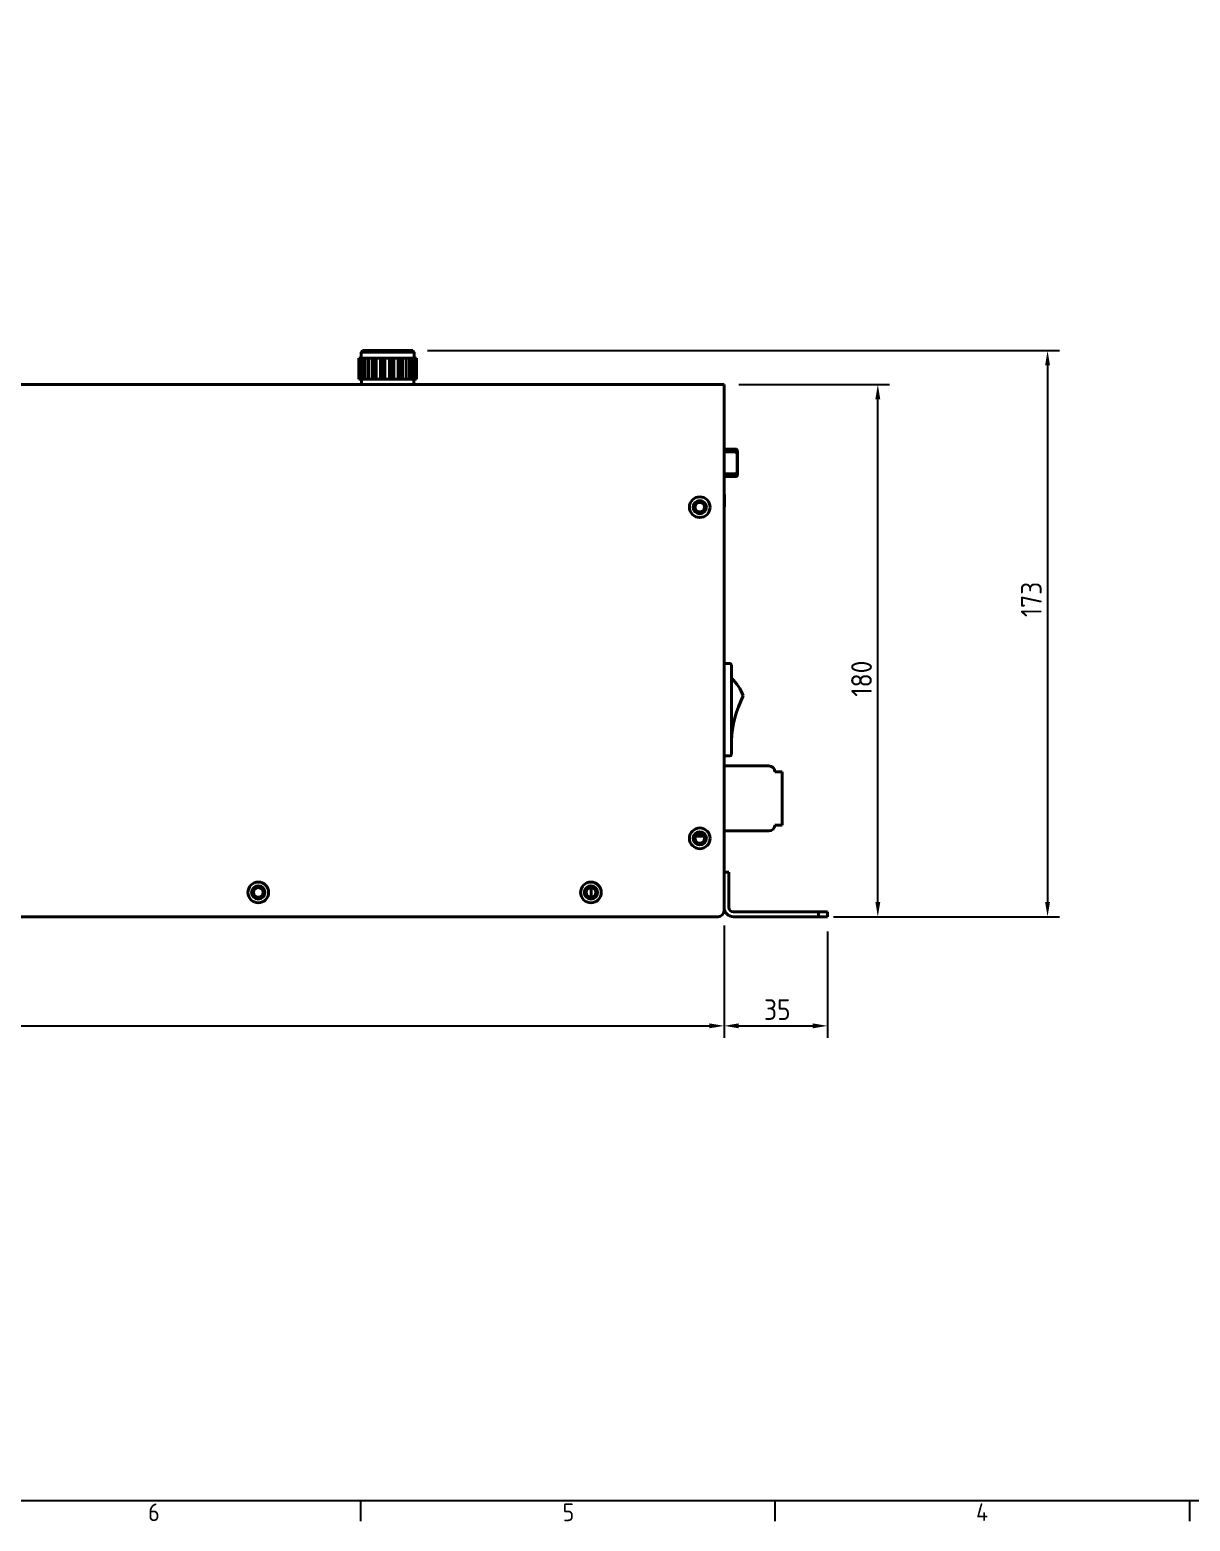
# Model space of a CAD drawing. Header units: millimetres. Extents: x 0 to 1682, y 0 to 1188.
# Drawn here: x 869 to 1262, y 33 to 538 of the extents above; entities that cross this region are included whole.
import ezdxf

# ---------------------------------------------------------------- set-up
doc = ezdxf.new("R2010")
doc.units = ezdxf.units.MM
doc.header["$LTSCALE"] = 2
doc.layers.get('0').update_dxf_attribs({"color": 3, "lineweight": 25})
for name, color, linetype, lineweight in [('가시적인 것(ISO)', 3, 'Continuous', 40), ('가시적인 좁은 것(ISO)', 3, 'Continuous', 35), ('경계(ISO)', 7, 'Continuous', 25), ('치수(ISO)', 2, 'Continuous', 25)]:
    doc.layers.add(name, color=color, linetype=linetype, lineweight=lineweight)
doc.styles.add('문자 텍스트_M2B', font='isocp.shx')
doc.styles.add('치수 텍스트_PSTEK_POSCO', font='isocp.shx')
doc.dimstyles.new('치수_PSTEK_POSCO', dxfattribs={"dimscale": 2, "dimtxt": 3.5, "dimasz": 2.5, "dimexe": 2, "dimexo": 2.5, "dimgap": 1, "dimtad": 1, "dimrnd": 1e-08, "dimdsep": 46, "dimtxsty": '치수 텍스트_PSTEK_POSCO', "dimcen": 0.09, "dimdle": 10, "dimclrd": 7, "dimclre": 7, "dimclrt": 2, "dimadec": 1, "dimazin": 2, "dimtfac": 1, "dimtmove": 0, "dimatfit": 3, "dimfxl": 0, "dimtolj": 1, "dimlwd": -1, "dimlwe": -1, "dimarcsym": 0})

# ---------------------------------------------------------------- blocks, each defined once
blk = doc.blocks.new('경계 Default Border')
at = {"layer": '경계(ISO)'}
for p, q in [((490.58, 20), (490.58, 16.6)), ((560.67, 20), (560.67, 16.6)), ((630.75, 20), (630.75, 16.6))]:
    blk.add_line(p, q, dxfattribs=at)
at = {"layer": '경계(ISO)', "flags": 128}
blk.add_lwpolyline([(20, 20), (20, 574), (821, 574), (821, 20), (20, 20)], dxfattribs=at)
at = {"layer": '경계(ISO)', "color": 2, "char_height": 3, "attachment_point": 7, "style": '문자 텍스트_M2B'}
for s, insert in [('6', (454.69, 16.57)), ('5', (524.77, 16.57)), ('4', (594.68, 16.6))]:
    blk.add_mtext(s, dxfattribs=dict(at, insert=insert))
blk = doc.blocks.new('*D28')
at = {"layer": 'Defpoints', "color": 0, "transparency": 16777216}
for p in [(998.87, 429.05), (1136.12, 237.6), (1213.52, 237.6)]:
    blk.add_point(p, dxfattribs=at)
at = {"layer": '치수(ISO)', "color": 7, "transparency": 16777216}
for p, q in [((1003.87, 429.05), (1217.52, 429.05)), ((1213.52, 424.05), (1213.52, 242.6)), ((1141.12, 237.6), (1217.52, 237.6))]:
    blk.add_line(p, q, dxfattribs=at)
for points in [[(1212.69, 424.05), (1214.36, 424.05), (1213.52, 429.05)], [(1212.69, 242.6), (1214.36, 242.6), (1213.52, 237.6)]]:
    blk.add_solid(points, dxfattribs=at)
at = {"layer": '치수(ISO)', "color": 2, "transparency": 16777216, "insert": (1208.02, 334.9), "char_height": 7, "attachment_point": 4, "rotation": 90, "style": '치수 텍스트_PSTEK_POSCO'}
blk.add_mtext('\\A1; 173', dxfattribs=at)
blk = doc.blocks.new('*D29')
at = {"layer": 'Defpoints', "color": 0, "transparency": 16777216}
for p in [(1104.12, 417.6), (1156.12, 417.6), (1136.12, 237.6)]:
    blk.add_point(p, dxfattribs=at)
at = {"layer": '치수(ISO)', "color": 7, "transparency": 16777216}
for p, q in [((1109.12, 417.6), (1160.12, 417.6)), ((1156.12, 242.6), (1156.12, 412.6)), ((1141.12, 237.6), (1160.12, 237.6))]:
    blk.add_line(p, q, dxfattribs=at)
for points in [[(1155.29, 412.6), (1156.96, 412.6), (1156.12, 417.6)], [(1155.29, 242.6), (1156.96, 242.6), (1156.12, 237.6)]]:
    blk.add_solid(points, dxfattribs=at)
at = {"layer": '치수(ISO)', "color": 2, "transparency": 16777216, "insert": (1150.62, 312), "char_height": 7, "attachment_point": 4, "rotation": 90, "style": '치수 텍스트_PSTEK_POSCO'}
blk.add_mtext('\\A1;180', dxfattribs=at)
blk = doc.blocks.new('*D30')
at = {"layer": 'Defpoints', "color": 0, "transparency": 16777216}
for p in [(564.12, 239.6), (1104.12, 239.6), (1104.12, 200.67)]:
    blk.add_point(p, dxfattribs=at)
at = {"layer": '치수(ISO)', "color": 7, "transparency": 16777216}
for p, q in [((564.12, 234.6), (564.12, 196.67)), ((1104.12, 234.6), (1104.12, 196.67)), ((569.12, 200.67), (1099.12, 200.67))]:
    blk.add_line(p, q, dxfattribs=at)
for points in [[(569.12, 201.51), (569.12, 199.84), (564.12, 200.67)], [(1099.12, 201.51), (1099.12, 199.84), (1104.12, 200.67)]]:
    blk.add_solid(points, dxfattribs=at)
at = {"layer": '치수(ISO)', "color": 2, "transparency": 16777216, "insert": (827.47, 206.17), "char_height": 7, "attachment_point": 4, "style": '치수 텍스트_PSTEK_POSCO'}
blk.add_mtext('\\A1;540', dxfattribs=at)
blk = doc.blocks.new('*D31')
at = {"layer": 'Defpoints', "color": 0, "transparency": 16777216}
for p in [(1104.12, 239.6), (1139.12, 237.6), (1139.12, 200.67)]:
    blk.add_point(p, dxfattribs=at)
at = {"layer": '치수(ISO)', "color": 7, "transparency": 16777216}
for p, q in [((1104.12, 234.6), (1104.12, 196.67)), ((1139.12, 232.6), (1139.12, 196.67)), ((1109.12, 200.67), (1134.12, 200.67))]:
    blk.add_line(p, q, dxfattribs=at)
for points in [[(1109.12, 201.51), (1109.12, 199.84), (1104.12, 200.67)], [(1134.12, 201.51), (1134.12, 199.84), (1139.12, 200.67)]]:
    blk.add_solid(points, dxfattribs=at)
at = {"layer": '치수(ISO)', "color": 2, "transparency": 16777216, "insert": (1117.63, 206.17), "char_height": 7, "attachment_point": 4, "style": '치수 텍스트_PSTEK_POSCO'}
blk.add_mtext('\\A1;35', dxfattribs=at)

msp = doc.modelspace()

# ---------------------------------------------------------------- linework, layer by layer
at = {"layer": '가시적인 것(ISO)'}
for p, q in [((981.8719, 429.0492), (981.3719, 428.5492)), ((981.8719, 429.0492), (998.8719, 429.0492)), ((998.8719, 429.0492), (999.3719, 428.5492)), ((980.5719, 426.5492), (980.5907, 426.5492)), ((980.5719, 419.3992), (980.5719, 426.5492)), ((980.5907, 426.5492), (980.8063, 426.5492)), ((980.5907, 419.3992), (980.5907, 426.5492)), ((980.8063, 426.5492), (980.8063, 419.3992)), ((980.8063, 426.5492), (981.2569, 426.5492)), ((981.2569, 426.5492), (981.933, 426.5492)), ((981.2569, 419.3992), (981.2569, 426.5492)), ((981.3719, 428.5492), (981.3719, 426.5492)), ((999.3719, 428.5492), (981.3719, 428.5492)), ((981.933, 426.5492), (981.933, 419.3992)), ((981.933, 426.5492), (982.8153, 426.5492)), ((982.8153, 426.5492), (983.8857, 426.5492)), ((982.8153, 419.3992), (982.8153, 426.5492)), ((983.8857, 426.5492), (983.8857, 419.3992)), ((983.8857, 426.5492), (985.1134, 426.5492)), ((985.1134, 426.5492), (986.1541, 426.5492)), ((985.1134, 419.3992), (985.1134, 426.5492)), ((986.1541, 426.5492), (986.1541, 419.3992)), ((986.1541, 426.5492), (986.4734, 426.5492)), ((986.4734, 426.5492), (986.4734, 419.3992)), ((986.4734, 426.5492), (987.9263, 426.5492)), ((987.9263, 426.5492), (988.8174, 426.5492)), ((987.9263, 419.3992), (987.9263, 426.5492)), ((988.8174, 426.5492), (988.8174, 419.3992)), ((988.8174, 426.5492), (989.4426, 426.5492)), ((989.4426, 426.5492), (989.4426, 419.3992)), ((989.4426, 426.5492), (990.9785, 426.5492)), ((990.9785, 426.5492), (991.6328, 426.5492)), ((990.9785, 419.3992), (990.9785, 426.5492)), ((991.6328, 426.5492), (991.6328, 419.3992)), ((991.6328, 426.5492), (992.5028, 426.5492)), ((992.5028, 426.5492), (992.5028, 419.3992)), ((992.5028, 426.5492), (993.9714, 426.5492)), ((993.9714, 426.5492), (994.3248, 426.5492)), ((993.9714, 419.3992), (993.9714, 426.5492)), ((994.3248, 426.5492), (994.3248, 419.3992)), ((994.3248, 426.5492), (995.3544, 426.5492)), ((995.3544, 426.5492), (995.3544, 419.3992)), ((995.3544, 426.5492), (996.6119, 426.5492)), ((996.6119, 426.5492), (996.6299, 426.5492)), ((996.6119, 419.3992), (996.6119, 426.5492)), ((996.6299, 426.5492), (996.6299, 419.3992)), ((996.6299, 426.5492), (997.7183, 426.5492)), ((997.7183, 426.5492), (997.7183, 419.3992)), ((997.7183, 426.5492), (998.6416, 426.5492)), ((998.6416, 419.3992), (998.6416, 426.5492)), ((998.6416, 426.5492), (999.3631, 426.5492)), ((999.3631, 426.5492), (999.3631, 419.3992)), ((999.3631, 426.5492), (999.8618, 426.5492)), ((999.3719, 428.5492), (999.3719, 426.5492)), ((999.8618, 419.3992), (999.8618, 426.5492)), ((999.8618, 426.5492), (1000.1277, 426.5492)), ((1000.1277, 426.5492), (1000.1277, 419.3992)), ((1000.1277, 426.5492), (1000.1719, 426.5492)), ((1000.1719, 419.3992), (1000.1719, 426.5492)), ((980.5907, 419.3992), (980.5719, 419.3992)), ((980.8063, 419.3992), (980.5907, 419.3992)), ((981.2569, 419.3992), (980.8063, 419.3992)), ((981.933, 419.3992), (981.2569, 419.3992)), ((981.5719, 417.5992), (981.5719, 419.3992)), ((982.8153, 419.3992), (981.933, 419.3992)), ((983.8857, 419.3992), (982.8153, 419.3992)), ((985.1134, 419.3992), (983.8857, 419.3992)), ((986.1541, 419.3992), (985.1134, 419.3992)), ((986.4734, 419.3992), (986.1541, 419.3992)), ((987.9263, 419.3992), (986.4734, 419.3992)), ((988.8174, 419.3992), (987.9263, 419.3992)), ((989.4426, 419.3992), (988.8174, 419.3992)), ((990.9785, 419.3992), (989.4426, 419.3992)), ((991.6328, 419.3992), (990.9785, 419.3992)), ((992.5028, 419.3992), (991.6328, 419.3992)), ((993.9714, 419.3992), (992.5028, 419.3992)), ((994.3248, 419.3992), (993.9714, 419.3992)), ((995.3544, 419.3992), (994.3248, 419.3992)), ((996.6119, 419.3992), (995.3544, 419.3992)), ((996.6299, 419.3992), (996.6119, 419.3992)), ((997.7183, 419.3992), (996.6299, 419.3992)), ((998.6416, 419.3992), (997.7183, 419.3992)), ((999.3631, 419.3992), (998.6416, 419.3992)), ((999.1719, 417.5992), (999.1719, 419.3992)), ((999.8618, 419.3992), (999.3631, 419.3992)), ((1000.1277, 419.3992), (999.8618, 419.3992)), ((1000.1719, 419.3992), (1000.1277, 419.3992)), ((564.1219, 417.5992), (1104.1219, 417.5992)), ((1104.1219, 415.5992), (1104.1219, 417.5992)), ((1104.1219, 415.5992), (1104.1219, 239.5992)), ((1108.2219, 395.6732), (1104.1219, 395.6732)), ((1104.1219, 394.8492), (1107.7281, 394.8492)), ((1108.5219, 394.1492), (1108.5219, 392.6234)), ((1108.5219, 389.1234), (1108.5219, 392.6234)), ((1108.5219, 389.1234), (1108.5219, 388.0492)), ((1108.6219, 388.779), (1108.6219, 392.7425)), ((1104.1219, 387.3492), (1107.7281, 387.3492)), ((1108.2219, 386.5252), (1104.1219, 386.5252)), ((1104.1219, 380.4334), (1104.2219, 380.4334)), ((1104.1219, 380.3492), (1104.2219, 380.3492)), ((1104.2219, 380.3492), (1104.2219, 376.3492)), ((1104.1219, 376.3492), (1104.2219, 376.3492)), ((1104.1219, 376.2649), (1104.2219, 376.2649)), ((1106.1219, 323.2492), (1104.1219, 323.2492)), ((1106.6219, 292.4492), (1106.6219, 322.7492)), ((1106.1219, 291.9492), (1104.1219, 291.9492)), ((1104.1219, 288.5992), (1119.3219, 288.5992)), ((1104.1219, 282.5992), (1104.1319, 282.5992)), ((1104.1319, 270.5992), (1104.1319, 282.5992)), ((1121.3219, 286.5992), (1123.8219, 286.5992)), ((1123.8219, 286.5992), (1123.8219, 268.5992)), ((1104.1219, 270.5992), (1104.1319, 270.5992)), ((1123.8219, 268.5992), (1121.3219, 268.5992)), ((1094.4811, 264.8421), (1097.3626, 264.8421)), ((1119.3219, 266.5992), (1104.1219, 266.5992)), ((1105.7219, 252.5992), (1104.1219, 252.5992)), ((1105.7219, 252.5992), (1105.7219, 240.7992)), ((1059.1719, 244.1789), (1059.1719, 247.4194)), ((1102.1219, 237.5992), (566.1219, 237.5992)), ((1136.1219, 239.1992), (1107.3219, 239.1992)), ((1107.3219, 237.5992), (1136.1219, 237.5992)), ((1139.1219, 239.1992), (1136.1219, 239.1992)), ((1136.1219, 239.1992), (1136.1219, 237.5992)), ((1136.1219, 237.5992), (1139.1219, 237.5992)), ((1139.1219, 237.5992), (1139.1219, 239.1992))]:
    msp.add_line(p, q, dxfattribs=at)
for centre, radius in [((1095.9219, 376.0992), 3.5), ((1095.9219, 376.0992), 2.25), ((1095.9219, 376.0992), 1.621), ((1095.9219, 264.0992), 3.5), ((1095.9219, 264.0992), 2.25), ((1095.9219, 264.0992), 2.1), ((1095.9219, 264.0992), 1.621), ((946.6219, 245.7992), 3.5), ((946.6219, 245.7992), 2.25), ((946.6219, 245.7992), 2.1), ((946.6219, 245.7992), 1.621), ((1059.1219, 245.7992), 3.5), ((1059.1219, 245.7992), 2.25), ((1059.1219, 245.7992), 2.1), ((1059.1219, 245.7992), 1.621)]:
    msp.add_circle(centre, radius, dxfattribs=at)
for centre, radius, start, end in [((1107.7281, 394.0492), 0.8, 7.181096, 90), ((1108.2219, 395.2732), 0.4, 0.000002, 89.999999), ((1107.7281, 388.1492), 0.8, 270, 352.81936), ((1106.1219, 322.7492), 0.5, 0, 90), ((1096.853, 307.4032), 14.5967, 19.389381, 47.990754), ((1142.3645, 295.7776), 35.7618, 152.574692, 178.122591), ((1106.1219, 292.4492), 0.5, 270, 0), ((1119.3219, 286.5992), 2, 0, 90), ((1119.3219, 268.5992), 2, 270, 0), ((1102.1219, 239.5992), 2, 270, 0), ((1107.3219, 240.7992), 3.2, 180, 270), ((1107.3219, 240.7992), 1.6, 180, 270)]:
    msp.add_arc(centre, radius, start, end, dxfattribs=at)
for points, knots in [([(1108.6219, 392.7425), (1108.6219, 392.8999), (1108.6219, 393.0565), (1108.6219, 393.3685), (1108.6219, 393.5256), (1108.6219, 393.8292), (1108.6219, 393.9754), (1108.6219, 394.2556), (1108.6219, 394.3877), (1108.6219, 394.625), (1108.6219, 394.7326), (1108.6219, 394.9207), (1108.6219, 395.0001), (1108.6219, 395.1316), (1108.6219, 395.1836), (1108.6219, 395.2538), (1108.6219, 395.2731), (1108.6219, 395.2732)], [-1, -1, -1, -1, -0.875, -0.875, -0.75, -0.75, -0.625, -0.625, -0.5, -0.5, -0.375, -0.375, -0.25, -0.25, -0.125, -0.125, 0, 0, 0, 0]), ([(1108.6219, 386.9252), (1108.6219, 386.9252), (1108.6219, 386.9701), (1108.6219, 387.1065), (1108.6219, 387.1629), (1108.6219, 387.293), (1108.6219, 387.3671), (1108.6219, 387.536), (1108.6219, 387.63), (1108.6219, 387.8297), (1108.6219, 387.9361), (1108.6219, 388.2764), (1108.6219, 388.5212), (1108.6219, 388.779)], [-1, -1, -1, -1, -0.75, -0.75, -0.625, -0.625, -0.5, -0.5, -0.375, -0.375, -0.25, -0.25, 0, 0, 0, 0]), ([(1108.2219, 386.5252), (1108.269, 386.5252), (1108.3199, 386.5338), (1108.3691, 386.5533), (1108.4183, 386.5727), (1108.4656, 386.6033), (1108.5047, 386.6423), (1108.5438, 386.6814), (1108.5743, 386.7287), (1108.5938, 386.7779), (1108.6133, 386.8272), (1108.6219, 386.878), (1108.6219, 386.9252)], [0, 0, 0, 0, 0.25, 0.25, 0.25, 0.5, 0.5, 0.5, 0.75, 0.75, 0.75, 1, 1, 1, 1])]:
    msp.add_open_spline(points, degree=3, knots=knots, dxfattribs=at)
for points in [[(1104.2219, 380.4334), (1104.2219, 380.3997), (1104.2219, 380.3492)], [(1104.2219, 376.3492), (1104.2219, 376.2986), (1104.2219, 376.2649)]]:
    msp.add_open_spline(points, degree=2, dxfattribs=at)
at = {"layer": '가시적인 좁은 것(ISO)'}
for centre in [(1095.9219, 376.0992), (1095.9219, 264.0992), (946.6219, 245.7992), (1059.1219, 245.7992)]:
    msp.add_arc(centre, 2, 280, 190, dxfattribs=at)

# ---------------------------------------------------------------- block references
at = {"xscale": 2, "yscale": 2, "zscale": 2}
msp.add_blockref('경계 Default Border', (0, 0), dxfattribs=at)

# ---------------------------------------------------------------- dimensions: what is measured, and where the dimension line sits
at = {"layer": '치수(ISO)', "color": 7}
dim = msp.add_linear_dim(base=(1213.5219, 237.5992), p1=(998.8719, 429.0492), p2=(1136.1219, 237.5992), angle=90, text=' 173', dimstyle='치수_PSTEK_POSCO', override={"dimdec": 2, "dimtp": 0, "dimtm": 0, "dimtdec": 2, "dimtofl": 0, "dimatfit": 1}, dxfattribs=at)
dim.commit()
dim.dimension.update_dxf_attribs({"geometry": '*D28', "text_midpoint": (1213.5219, 342.5742), "dimtype": 160})
for base, p1, p2, angle, picture, middle in [((1156.1219, 417.5992), (1136.1219, 237.5992), (1104.1219, 417.5992), 270, '*D29', (1156.1219, 317.5992)), ((1139.1219, 200.6747), (1104.1219, 239.5992), (1139.1219, 237.5992), 180, '*D31', (1121.6219, 200.6747))]:
    dim = msp.add_linear_dim(base=base, p1=p1, p2=p2, angle=angle, dimstyle='치수_PSTEK_POSCO', override={"dimdec": 2, "dimtp": 0, "dimtm": 0, "dimtdec": 2, "dimtofl": 0, "dimatfit": 1}, dxfattribs=at)
    dim.commit()
    dim.dimension.update_dxf_attribs({"geometry": picture, "text_midpoint": middle, "dimtype": 160})
dim = msp.add_linear_dim(base=(1104.1219, 200.6747), p1=(564.1219, 239.5992), p2=(1104.1219, 239.5992), dimstyle='치수_PSTEK_POSCO', override={"dimdec": 2, "dimtp": 0, "dimtm": 0, "dimtdec": 2, "dimtofl": 0, "dimatfit": 1}, dxfattribs=at)
dim.commit()
dim.dimension.update_dxf_attribs({"geometry": '*D30', "text_midpoint": (834.1219, 200.6747), "dimtype": 160})

doc.saveas('drawing.dxf')
